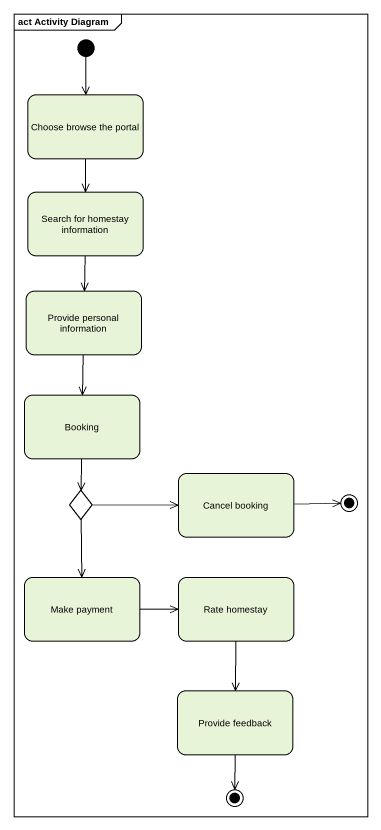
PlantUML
@startuml
mainframe act Activity Diagram
hide empty description
state "Choose browse the portal" as Choose_browse_the_portal
state "Search for homestay information" as Search_for_homestay
state "Provide personal information" as Provide_personal_information
state Booking
state "Cancel booking" as Cancel_booking
state choice1 <<choice>>
state final1 <<end>>
state "Make payment" as Make_payment
state "Rate homestay" as Rate_homestay
state "Provide feedback" as Provide_feedback
state final2 <<end>>
[*] --> Choose_browse_the_portal
Choose_browse_the_portal --> Search_for_homestay
Search_for_homestay --> Provide_personal_information
Provide_personal_information --> Booking
Booking --> choice1
Cancel_booking -right-> final1
choice1 -right-> Cancel_booking
choice1 --> Make_payment
Make_payment -right-> Rate_homestay
Rate_homestay --> Provide_feedback
Provide_feedback --> final2
@enduml
